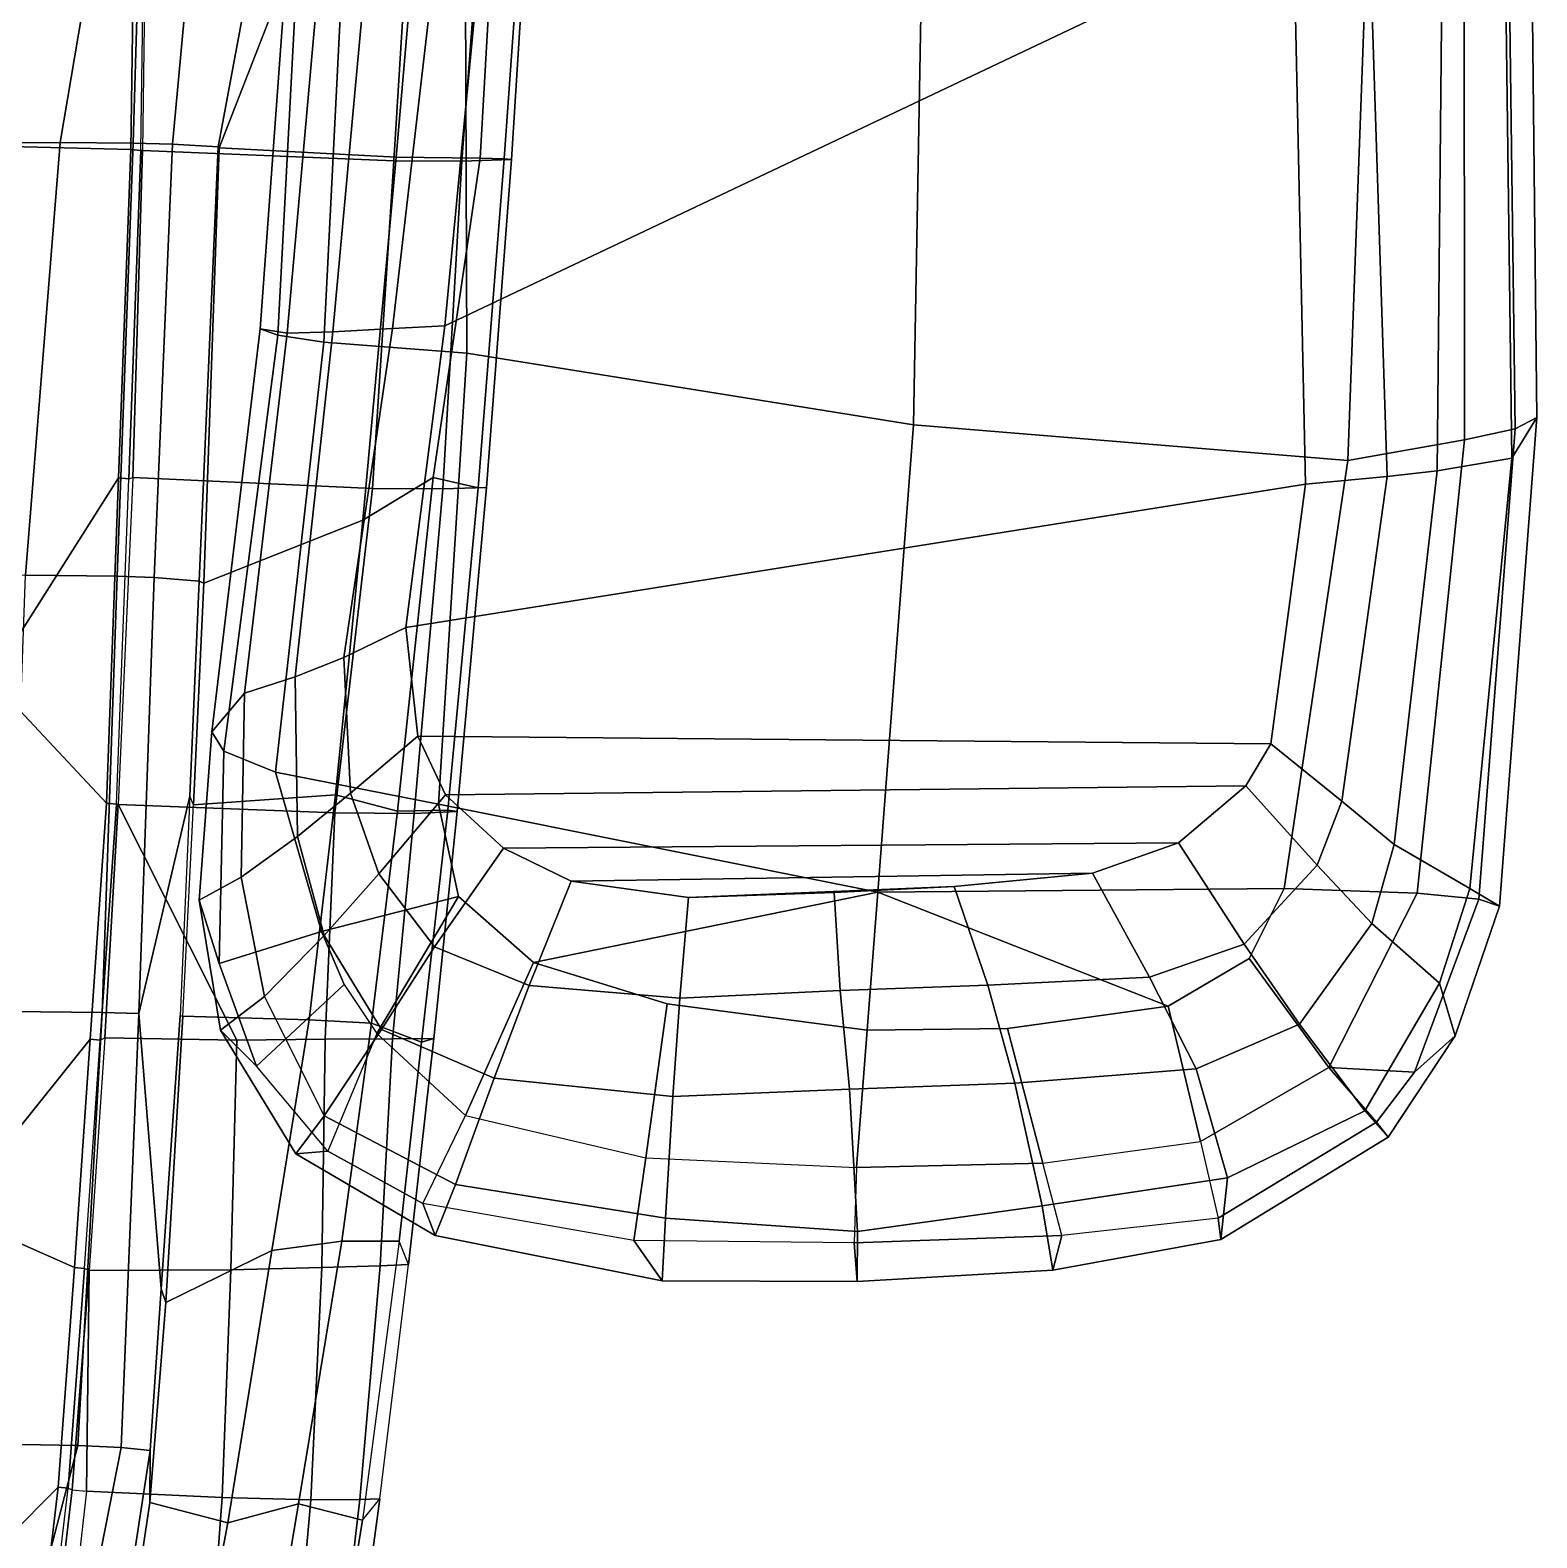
# Model space of a CAD drawing. Extents: x -14.5 to 14.5, y -12.2 to 16.5.
# Drawn here: x 9.254 to 14.125, y -5.776 to -0.899 of the extents above; entities that cross this region are included whole.
import ezdxf

# ---------------------------------------------------------------- set-up
doc = ezdxf.new("R2010")
doc.units = 0
doc.header["$MEASUREMENT"] = 0
doc.layers.add('ARMPAD', color=252, linetype='Continuous')
doc.layers.add('SEAT-FRAME', color=253, linetype='Continuous')

msp = doc.modelspace()

# ---------------------------------------------------------------- linework, layer by layer
at = {"layer": 'ARMPAD'}
for points in [[(13.3385, -0.5526, 26.1082), (10.5953, -1.8553, 26.1354), (10.7196, -0.5463, 26.0403), (13.1131, 1.9512, 25.4167)], [(10.0552, -1.8858, 27.256), (10.2038, -1.9085, 27.5287), (10.2738, -0.5131, 27.4597), (10.1257, -0.5381, 27.1123)], [(10.6665, -1.944, 27.8231), (10.661, -0.4952, 27.7092), (10.2738, -0.5131, 27.4597), (10.2038, -1.9085, 27.5287)], [(12.1106, -2.1762, 27.8704), (12.1408, -0.4895, 27.7888), (10.661, -0.4952, 27.7092), (10.6665, -1.944, 27.8231)], [(12.1106, -2.1762, 27.8704), (13.5147, -2.2908, 27.7263), (13.58, -0.5017, 27.6181), (12.1408, -0.4895, 27.7888)], [(13.89, -0.515, 27.4338), (13.58, -0.5017, 27.6181), (13.5147, -2.2908, 27.7263), (13.8919, -2.2248, 27.5118)], [(13.89, -0.515, 27.4338), (13.8919, -2.2248, 27.5118), (14.0556, -2.1882, 27.2538), (14.0338, -0.5325, 27.19)], [(14.1077, -0.5576, 26.8408), (14.0338, -0.5325, 27.19), (14.0556, -2.1882, 27.2538), (14.1254, -2.1518, 26.9807)], [(10.0552, -1.8858, 27.256), (10.1257, -0.5381, 27.1123), (10.0867, -0.6536, 26.743), (9.9981, -1.8652, 26.8293)], [(10.4252, -1.8644, 26.1178), (10.2332, -1.8745, 26.2075), (10.3499, -0.5967, 26.1286), (10.5762, -0.5653, 26.0266)], [(10.4252, -1.8644, 26.1178), (10.5762, -0.5653, 26.0266), (10.7196, -0.5463, 26.0403), (10.5953, -1.8553, 26.1354)], [(13.3385, -0.5526, 26.1082), (13.3774, -2.3674, 26.2056), (10.469, -2.8315, 26.0734), (10.5953, -1.8553, 26.1354)], [(13.3385, -0.5526, 26.1082), (13.5844, -0.5786, 26.0745), (13.6412, -2.3429, 26.2008), (13.3774, -2.3674, 26.2056)], [(13.8198, -0.6569, 26.1881), (13.8034, -2.3251, 26.2777), (13.6412, -2.3429, 26.2008), (13.5844, -0.5786, 26.0745)], [(14.1077, -0.5576, 26.8408), (14.1254, -2.1518, 26.9807), (14.0449, -2.2835, 26.603), (14.0229, -0.6205, 26.4566)], [(10.0856, -1.8797, 26.4294), (9.9981, -1.8652, 26.8293), (10.0867, -0.6536, 26.743), (10.1976, -0.6208, 26.347)], [(10.0856, -1.8797, 26.4294), (10.1976, -0.6208, 26.347), (10.3499, -0.5967, 26.1286), (10.2332, -1.8745, 26.2075)], [(13.8198, -0.6569, 26.1881), (14.0229, -0.6205, 26.4566), (14.0449, -2.2835, 26.603), (13.8034, -2.3251, 26.2777)], [(9.8415, -3.1689, 26.7923), (9.9981, -1.8652, 26.8293), (10.0856, -1.8797, 26.4294), (9.9472, -3.0437, 26.3594)], [(9.8804, -3.2317, 27.1766), (10.0552, -1.8858, 27.256), (9.9981, -1.8652, 26.8293), (9.8415, -3.1689, 26.7923)], [(9.8804, -3.2317, 27.1766), (10.0471, -3.2997, 27.4511), (10.2038, -1.9085, 27.5287), (10.0552, -1.8858, 27.256)], [(10.1113, -2.9904, 26.1122), (9.9472, -3.0437, 26.3594), (10.0856, -1.8797, 26.4294), (10.2332, -1.8745, 26.2075)], [(10.1113, -2.9904, 26.1122), (10.2332, -1.8745, 26.2075), (10.4252, -1.8644, 26.1178), (10.2683, -2.9287, 26.0465)], [(10.469, -2.8315, 26.0734), (10.2683, -2.9287, 26.0465), (10.4252, -1.8644, 26.1178), (10.5953, -1.8553, 26.1354)], [(10.5744, -3.4024, 27.7153), (10.6665, -1.944, 27.8231), (10.2038, -1.9085, 27.5287), (10.0471, -3.2997, 27.4511)], [(11.995, -3.6876, 27.6949), (12.1106, -2.1762, 27.8704), (10.6665, -1.944, 27.8231), (10.5744, -3.4024, 27.7153)], [(13.5147, -2.2908, 27.7263), (12.1106, -2.1762, 27.8704), (11.995, -3.6876, 27.6949), (13.3083, -3.6757, 27.6349)], [(13.8919, -2.2248, 27.5118), (13.7384, -3.6904, 27.3976), (13.9378, -3.7103, 27.1054), (14.0556, -2.1882, 27.2538)], [(14.1254, -2.1518, 26.9807), (14.0048, -3.7328, 26.7883), (13.9084, -3.6756, 26.4593), (14.0449, -2.2835, 26.603)], [(14.1254, -2.1518, 26.9807), (14.0556, -2.1882, 27.2538), (13.9378, -3.7103, 27.1054), (14.0048, -3.7328, 26.7883)], [(13.8919, -2.2248, 27.5118), (13.5147, -2.2908, 27.7263), (13.3083, -3.6757, 27.6349), (13.7384, -3.6904, 27.3976)], [(13.8034, -2.3251, 26.2777), (14.0449, -2.2835, 26.603), (13.9084, -3.6756, 26.4593), (13.664, -3.5334, 26.0864)], [(13.8034, -2.3251, 26.2777), (13.664, -3.5334, 26.0864), (13.4945, -3.3933, 26.0196), (13.6412, -2.3429, 26.2008)], [(13.2653, -3.208, 26.1115), (10.5073, -3.1832, 26.0132), (10.469, -2.8315, 26.0734), (13.3774, -2.3674, 26.2056)], [(13.3774, -2.3674, 26.2056), (13.6412, -2.3429, 26.2008), (13.4945, -3.3933, 26.0196), (13.2653, -3.208, 26.1115)], [(10.5073, -3.1832, 26.0132), (10.2903, -3.3675, 25.9257), (10.2683, -2.9287, 26.0465), (10.469, -2.8315, 26.0734)], [(10.1184, -3.5073, 25.9899), (10.1113, -2.9904, 26.1122), (10.2683, -2.9287, 26.0465), (10.2903, -3.3675, 25.9257)], [(10.1184, -3.5073, 25.9899), (9.9359, -3.6392, 26.261), (9.9472, -3.0437, 26.3594), (10.1113, -2.9904, 26.1122)], [(9.9472, -3.0437, 26.3594), (9.9359, -3.6392, 26.261), (9.8006, -3.7135, 26.7033), (9.8415, -3.1689, 26.7923)], [(9.8652, -3.9183, 27.0662), (9.8804, -3.2317, 27.1766), (9.8415, -3.1689, 26.7923), (9.8006, -3.7135, 26.7033)], [(10.5073, -3.1832, 26.0132), (10.5973, -3.3727, 25.9661), (10.3815, -3.6287, 25.8336), (10.2903, -3.3675, 25.9257)], [(10.5973, -3.3727, 25.9661), (10.5073, -3.1832, 26.0132), (13.2653, -3.208, 26.1115), (13.1846, -3.3436, 26.0742)], [(13.4945, -3.3933, 26.0196), (13.4154, -3.6002, 25.9483), (13.1846, -3.3436, 26.0742), (13.2653, -3.208, 26.1115)], [(9.8652, -3.9183, 27.0662), (10.1962, -3.8149, 27.4776), (10.0471, -3.2997, 27.4511), (9.8804, -3.2317, 27.1766)], [(10.1962, -3.8149, 27.4776), (10.6395, -3.7015, 27.6583), (10.5744, -3.4024, 27.7153), (10.0471, -3.2997, 27.4511)], [(10.5973, -3.3727, 25.9661), (13.1846, -3.3436, 26.0742), (12.9668, -3.5282, 25.9971), (10.785, -3.5452, 25.9028)], [(13.4154, -3.6002, 25.9483), (13.1789, -3.8554, 25.8364), (12.9668, -3.5282, 25.9971), (13.1846, -3.3436, 26.0742)], [(10.1184, -3.5073, 25.9899), (10.2903, -3.3675, 25.9257), (10.3815, -3.6287, 25.8336), (10.2051, -3.8277, 25.8868)], [(10.5613, -3.8639, 25.7595), (10.3815, -3.6287, 25.8336), (10.5973, -3.3727, 25.9661), (10.785, -3.5452, 25.9028)], [(10.6395, -3.7015, 27.6583), (10.8815, -3.9152, 27.6153), (11.995, -3.6876, 27.6949), (10.5744, -3.4024, 27.7153)], [(13.4945, -3.3933, 26.0196), (13.664, -3.5334, 26.0864), (13.5915, -3.7889, 26.0101), (13.4154, -3.6002, 25.9483)], [(10.1184, -3.5073, 25.9899), (10.2051, -3.8277, 25.8868), (10.0123, -4.0249, 26.1673), (9.9359, -3.6392, 26.261)], [(10.8671, -3.9896, 25.7011), (10.5613, -3.8639, 25.7595), (10.785, -3.5452, 25.9028), (11.0031, -3.6523, 25.8527)], [(11.0031, -3.6523, 25.8527), (10.785, -3.5452, 25.9028), (12.9668, -3.5282, 25.9971), (12.6891, -3.6259, 25.9251)], [(13.1789, -3.8554, 25.8364), (12.873, -3.9619, 25.7555), (12.6891, -3.6259, 25.9251), (12.9668, -3.5282, 25.9971)], [(13.9084, -3.6756, 26.4593), (13.8104, -3.9822, 26.3468), (13.5915, -3.7889, 26.0101), (13.664, -3.5334, 26.0864)], [(13.4154, -3.6002, 25.9483), (13.5915, -3.7889, 26.0101), (13.3576, -4.1147, 25.8845), (13.1789, -3.8554, 25.8364)], [(9.8006, -3.7135, 26.7033), (9.9359, -3.6392, 26.261), (10.0123, -4.0249, 26.1673), (9.8698, -4.134, 26.6077)], [(10.5613, -3.8639, 25.7595), (10.3898, -4.1322, 25.8181), (10.2051, -3.8277, 25.8868), (10.3815, -3.6287, 25.8336)], [(11.3551, -4.0307, 25.65), (10.8671, -3.9896, 25.7011), (11.0031, -3.6523, 25.8527), (11.3831, -3.7042, 25.809)], [(11.0031, -3.6523, 25.8527), (12.6891, -3.6259, 25.9251), (12.2412, -3.669, 25.8507), (11.3831, -3.7042, 25.809)], [(12.2412, -3.669, 25.8507), (12.6891, -3.6259, 25.9251), (12.873, -3.9619, 25.7555), (12.3503, -3.9888, 25.6792)], [(10.3747, -4.1442, 27.4136), (10.6395, -3.7015, 27.6583), (10.1962, -3.8149, 27.4776), (10.269, -3.9865, 27.4393)], [(10.3747, -4.1442, 27.4136), (10.6622, -4.4102, 27.3378), (10.8815, -3.9152, 27.6153), (10.6395, -3.7015, 27.6583)], [(11.3133, -4.0484, 27.5801), (11.9604, -4.1335, 27.5503), (11.995, -3.6876, 27.6949), (10.8815, -3.9152, 27.6153)], [(11.8734, -4.0052, 25.6503), (11.3551, -4.0307, 25.65), (11.3831, -3.7042, 25.809), (11.854, -3.6885, 25.8186)], [(11.854, -3.6885, 25.8186), (11.3831, -3.7042, 25.809), (12.2412, -3.669, 25.8507)], [(12.3503, -3.9888, 25.6792), (11.8734, -4.0052, 25.6503), (11.854, -3.6885, 25.8186), (12.2412, -3.669, 25.8507)], [(12.4142, -4.1285, 27.5559), (12.9335, -4.0566, 27.5595), (11.995, -3.6876, 27.6949), (11.9604, -4.1335, 27.5503)], [(13.3083, -3.6757, 27.6349), (11.995, -3.6876, 27.6949), (12.9335, -4.0566, 27.5595), (13.1949, -3.9022, 27.5912)], [(13.3083, -3.6757, 27.6349), (13.1949, -3.9022, 27.5912), (13.4527, -4.2544, 27.3285), (13.7384, -3.6904, 27.3976)], [(13.7302, -4.2702, 27.0439), (13.9378, -3.7103, 27.1054), (13.7384, -3.6904, 27.3976), (13.4527, -4.2544, 27.3285)], [(13.9084, -3.6756, 26.4593), (14.0048, -3.7328, 26.7883), (13.8617, -4.1521, 26.6192), (13.8104, -3.9822, 26.3468)], [(9.8652, -3.9183, 27.0662), (9.8006, -3.7135, 26.7033), (9.8698, -4.134, 26.6077), (9.9859, -4.2499, 27.0118)], [(13.9378, -3.7103, 27.1054), (13.7302, -4.2702, 27.0439), (13.8617, -4.1521, 26.6192), (14.0048, -3.7328, 26.7883)], [(13.8104, -3.9822, 26.3468), (13.5689, -4.3945, 26.2423), (13.3576, -4.1147, 25.8845), (13.5915, -3.7889, 26.0101)], [(9.8652, -3.9183, 27.0662), (9.9859, -4.2499, 27.0118), (10.269, -3.9865, 27.4393), (10.1962, -3.8149, 27.4776)], [(10.2048, -4.4115, 26.1467), (10.0123, -4.0249, 26.1673), (10.2051, -3.8277, 25.8868), (10.3898, -4.1322, 25.8181)], [(10.8671, -3.9896, 25.7011), (10.7539, -4.2896, 25.7285), (10.3898, -4.1322, 25.8181), (10.5613, -3.8639, 25.7595)], [(13.1789, -3.8554, 25.8364), (13.3576, -4.1147, 25.8845), (13.024, -4.2589, 25.7669), (12.873, -3.9619, 25.7555)], [(11.2443, -4.5463, 27.3144), (11.3133, -4.0484, 27.5801), (10.8815, -3.9152, 27.6153), (10.6622, -4.4102, 27.3378)], [(12.9335, -4.0566, 27.5595), (13.0383, -4.4936, 27.2908), (13.4527, -4.2544, 27.3285), (13.1949, -3.9022, 27.5912)], [(13.0383, -4.4936, 27.2908), (13.4527, -4.2544, 27.3285), (13.1949, -3.9022, 27.5912), (12.9335, -4.0566, 27.5595)], [(10.269, -3.9865, 27.4393), (10.3747, -4.1442, 27.4136), (10.2166, -4.5255, 27.0148), (9.9859, -4.2499, 27.0118)], [(11.3551, -4.0307, 25.65), (11.3324, -4.3483, 25.6427), (10.7539, -4.2896, 25.7285), (10.8671, -3.9896, 25.7011)], [(12.3503, -3.9888, 25.6792), (12.4377, -4.3051, 25.6546), (11.9034, -4.3244, 25.6233), (11.8734, -4.0052, 25.6503)], [(12.4377, -4.3051, 25.6546), (12.3503, -3.9888, 25.6792), (12.873, -3.9619, 25.7555), (13.024, -4.2589, 25.7669)], [(13.8104, -3.9822, 26.3468), (13.8617, -4.1521, 26.6192), (13.6446, -4.4802, 26.5339), (13.5689, -4.3945, 26.2423)], [(10.2048, -4.4115, 26.1467), (10.1127, -4.5335, 26.5636), (9.8698, -4.134, 26.6077), (10.0123, -4.0249, 26.1673)], [(11.8734, -4.0052, 25.6503), (11.9034, -4.3244, 25.6233), (11.3324, -4.3483, 25.6427), (11.3551, -4.0307, 25.65)], [(11.2443, -4.5463, 27.3144), (11.9262, -4.5778, 27.3014), (11.9604, -4.1335, 27.5503), (11.3133, -4.0484, 27.5801)], [(12.5286, -4.5642, 27.3002), (13.0383, -4.4936, 27.2908), (12.9335, -4.0566, 27.5595), (12.4142, -4.1285, 27.5559)], [(10.2166, -4.5255, 27.0148), (9.9859, -4.2499, 27.0118), (9.8698, -4.134, 26.6077), (10.1127, -4.5335, 26.5636)], [(10.6295, -4.633, 26.0245), (10.2048, -4.4115, 26.1467), (10.3898, -4.1322, 25.8181), (10.7539, -4.2896, 25.7285)], [(10.2166, -4.5255, 27.0148), (10.5235, -4.6942, 27.0095), (10.6622, -4.4102, 27.3378), (10.3747, -4.1442, 27.4136)], [(12.5286, -4.5642, 27.3002), (12.4142, -4.1285, 27.5559), (11.9604, -4.1335, 27.5503), (11.9262, -4.5778, 27.3014)], [(13.5689, -4.3945, 26.2423), (13.1256, -4.6119, 26.025), (13.024, -4.2589, 25.7669), (13.3576, -4.1147, 25.8845)], [(13.6075, -4.4315, 27.036), (13.6446, -4.4802, 26.5339), (13.8617, -4.1521, 26.6192), (13.7302, -4.2702, 27.0439)], [(11.3084, -4.7419, 25.9013), (10.6295, -4.633, 26.0245), (10.7539, -4.2896, 25.7285), (11.3324, -4.3483, 25.6427)], [(12.4377, -4.3051, 25.6546), (13.024, -4.2589, 25.7669), (13.1256, -4.6119, 26.025), (12.5266, -4.7022, 25.8909)], [(13.0951, -4.7417, 26.9915), (13.6075, -4.4315, 27.036), (13.4527, -4.2544, 27.3285), (13.0383, -4.4936, 27.2908)], [(13.7302, -4.2702, 27.0439), (13.4527, -4.2544, 27.3285), (13.4527, -4.2544, 27.3285), (13.6075, -4.4315, 27.036)], [(11.9294, -4.7847, 25.941), (11.3084, -4.7419, 25.9013), (11.3324, -4.3483, 25.6427), (11.9034, -4.3244, 25.6233)], [(12.5266, -4.7022, 25.8909), (11.9294, -4.7847, 25.941), (11.9034, -4.3244, 25.6233), (12.4377, -4.3051, 25.6546)], [(10.6295, -4.633, 26.0245), (10.5636, -4.798, 26.5162), (10.1127, -4.5335, 26.5636), (10.2048, -4.4115, 26.1467)], [(10.6622, -4.4102, 27.3378), (11.2443, -4.5463, 27.3144), (11.2057, -4.814, 27.0412), (10.5235, -4.6942, 27.0095)], [(13.6075, -4.4315, 27.036), (13.0951, -4.7417, 26.9915), (13.104, -4.8108, 26.4992), (13.6446, -4.4802, 26.5339)], [(13.5689, -4.3945, 26.2423), (13.6446, -4.4802, 26.5339), (13.104, -4.8108, 26.4992), (13.1256, -4.6119, 26.025)], [(10.2166, -4.5255, 27.0148), (10.1127, -4.5335, 26.5636), (10.5636, -4.798, 26.5162), (10.5235, -4.6942, 27.0095)], [(12.5286, -4.5642, 27.3002), (13.0383, -4.4936, 27.2908), (13.0951, -4.7417, 26.9915), (12.5895, -4.7983, 27.0238)], [(11.2443, -4.5463, 27.3144), (11.9262, -4.5778, 27.3014), (11.9188, -4.8216, 27.0282), (11.2057, -4.814, 27.0412)], [(11.9188, -4.8216, 27.0282), (12.5895, -4.7983, 27.0238), (12.5286, -4.5642, 27.3002), (11.9262, -4.5778, 27.3014)], [(11.3084, -4.7419, 25.9013), (11.2973, -4.9448, 26.4639), (10.5636, -4.798, 26.5162), (10.6295, -4.633, 26.0245)], [(12.5607, -4.9099, 26.4519), (12.5266, -4.7022, 25.8909), (13.1256, -4.6119, 26.025), (13.104, -4.8108, 26.4992)], [(11.2973, -4.9448, 26.4639), (11.2057, -4.814, 27.0412), (10.5235, -4.6942, 27.0095), (10.5636, -4.798, 26.5162)], [(12.5266, -4.7022, 25.8909), (12.5607, -4.9099, 26.4519), (11.9282, -4.9464, 26.4396), (11.9294, -4.7847, 25.941)], [(11.9294, -4.7847, 25.941), (11.9282, -4.9464, 26.4396), (11.2973, -4.9448, 26.4639), (11.3084, -4.7419, 25.9013)], [(12.5607, -4.9099, 26.4519), (13.104, -4.8108, 26.4992), (13.0951, -4.7417, 26.9915), (12.5895, -4.7983, 27.0238)], [(11.2973, -4.9448, 26.4639), (11.9282, -4.9464, 26.4396), (11.9188, -4.8216, 27.0282), (11.2057, -4.814, 27.0412)], [(12.5607, -4.9099, 26.4519), (12.5895, -4.7983, 27.0238), (11.9188, -4.8216, 27.0282), (11.9282, -4.9464, 26.4396)]]:
    msp.add_3dface(points, dxfattribs=at)
at = {"layer": 'SEAT-FRAME'}
for points in [[(9.3514, -1.2626, 19.4489), (8.9726, -1.2637, 19.491), (8.9706, 0.1444, 19.3998), (9.6363, 0.4275, 19.2714)], [(9.5873, -1.265, 19.5468), (9.3514, -1.2626, 19.4489), (9.6363, 0.4275, 19.2714)], [(9.7139, -1.2677, 19.6604), (9.5873, -1.265, 19.5468), (9.6363, 0.4275, 19.2714), (9.8293, -0.0217, 19.5355)], [(9.7139, -1.2677, 19.6604), (9.8293, -0.0217, 19.5355), (10.0436, -0.3038, 19.8918), (9.8624, -1.2761, 20.0076)], [(9.5799, -1.2852, 20.5282), (9.5945, -0.2263, 20.4574), (9.1905, -0.217, 20.0074), (9.1917, -1.2753, 20.0757)], [(9.5799, -1.2852, 20.5282), (9.6125, -1.2881, 20.5081), (9.6272, -0.2286, 20.4373), (9.5945, -0.2263, 20.4574)], [(9.6311, -0.2289, 20.4529), (9.617, -1.2885, 20.5246), (9.6125, -1.2881, 20.5081), (9.6272, -0.2286, 20.4373)], [(10.4296, -1.3216, 21.8983), (10.4959, -0.2608, 22.0449), (9.6311, -0.2289, 20.4529), (9.617, -1.2885, 20.5246)], [(10.5296, -0.251, 21.5568), (10.4376, -1.3098, 21.4102), (9.8654, -1.2793, 20.1406), (10.1968, -0.4267, 20.2003)], [(10.7295, -0.2615, 22.0798), (10.4959, -0.2608, 22.0449), (10.4296, -1.3216, 21.8983), (10.65, -1.3225, 21.9365)], [(10.7089, -1.3133, 21.5532), (10.4376, -1.3098, 21.4102), (10.5296, -0.251, 21.5568), (10.7696, -0.2538, 21.696)], [(10.8105, -1.3179, 21.7477), (10.8773, -0.2577, 21.8907), (10.7295, -0.2615, 22.0798), (10.65, -1.3225, 21.9365)], [(10.7089, -1.3133, 21.5532), (10.7696, -0.2538, 21.696), (10.862, -0.2557, 21.7906), (10.7863, -1.3149, 21.6195)], [(10.8773, -0.2577, 21.8907), (10.8105, -1.3179, 21.7477), (10.7863, -1.3149, 21.6195), (10.862, -0.2557, 21.7906)], [(9.8624, -1.2761, 20.0076), (10.0436, -0.3038, 19.8918), (10.1968, -0.4267, 20.2003), (9.8654, -1.2793, 20.1406)], [(8.9726, -1.2637, 19.491), (9.3514, -1.2626, 19.4489), (9.2388, -2.6618, 19.4575), (8.9288, -2.6648, 19.5085)], [(9.5873, -1.265, 19.5468), (9.5351, -2.6653, 19.558), (9.2388, -2.6618, 19.4575), (9.3514, -1.2626, 19.4489)], [(9.5873, -1.265, 19.5468), (9.7139, -1.2677, 19.6604), (9.6552, -2.6695, 19.6608), (9.5351, -2.6653, 19.558)], [(9.8624, -1.2761, 20.0076), (9.8007, -2.6815, 19.9396), (9.6552, -2.6695, 19.6608), (9.7139, -1.2677, 19.6604)], [(9.5402, -2.3474, 20.5364), (9.5799, -1.2852, 20.5282), (9.1917, -1.2753, 20.0757), (9.1255, -2.9997, 20.1072)], [(9.5799, -1.2852, 20.5282), (9.5402, -2.3474, 20.5364), (9.5728, -2.3503, 20.5163), (9.6125, -1.2881, 20.5081)], [(9.6125, -1.2881, 20.5081), (9.5728, -2.3503, 20.5163), (9.5865, -2.3456, 20.5521), (9.617, -1.2885, 20.5246)], [(10.4296, -1.3216, 21.8983), (9.617, -1.2885, 20.5246), (9.5865, -2.3456, 20.5521), (10.3608, -2.3817, 21.6894)], [(9.8624, -1.2761, 20.0076), (9.8654, -1.2793, 20.1406), (9.8154, -2.6884, 20.0979), (9.8007, -2.6815, 19.9396)], [(10.3302, -2.484, 21.1876), (9.8154, -2.6884, 20.0979), (9.8654, -1.2793, 20.1406), (10.4376, -1.3098, 21.4102)], [(10.7089, -1.3133, 21.5532), (10.5572, -2.3457, 21.3209), (10.3302, -2.484, 21.1876), (10.4376, -1.3098, 21.4102)], [(10.7089, -1.3133, 21.5532), (10.7863, -1.3149, 21.6195), (10.7025, -2.3799, 21.3967), (10.5572, -2.3457, 21.3209)], [(10.7292, -2.3787, 21.5414), (10.7025, -2.3799, 21.3967), (10.7863, -1.3149, 21.6195), (10.8105, -1.3179, 21.7477)], [(10.5881, -2.3832, 21.7207), (10.65, -1.3225, 21.9365), (10.4296, -1.3216, 21.8983), (10.3608, -2.3817, 21.6894)], [(10.8105, -1.3179, 21.7477), (10.65, -1.3225, 21.9365), (10.5881, -2.3832, 21.7207), (10.7292, -2.3787, 21.5414)], [(9.5009, -3.3998, 20.5427), (9.5402, -2.3474, 20.5364), (9.1255, -2.9997, 20.1072), (9.5009, -3.3998, 20.5427)], [(9.5009, -3.3998, 20.5427), (9.5334, -3.4026, 20.5226), (9.5728, -2.3503, 20.5163), (9.5402, -2.3474, 20.5364)], [(9.5865, -2.3456, 20.5521), (9.5391, -3.4035, 20.5408), (9.5334, -3.4026, 20.5226), (9.5728, -2.3503, 20.5163)], [(10.2396, -3.4311, 21.4163), (10.3608, -2.3817, 21.6894), (9.5865, -2.3456, 20.5521), (9.5391, -3.4035, 20.5408)], [(10.5881, -2.3832, 21.7207), (10.3608, -2.3817, 21.6894), (10.2396, -3.4311, 21.4163), (10.496, -3.4326, 21.4631)], [(10.4418, -3.4254, 21.0831), (10.2418, -3.3728, 21.0055), (10.3302, -2.484, 21.1876), (10.5572, -2.3457, 21.3209)], [(10.4418, -3.4254, 21.0831), (10.5572, -2.3457, 21.3209), (10.7025, -2.3799, 21.3967), (10.6045, -3.4226, 21.153)], [(10.6347, -3.4269, 21.2853), (10.7292, -2.3787, 21.5414), (10.5881, -2.3832, 21.7207), (10.496, -3.4326, 21.4631)], [(10.7292, -2.3787, 21.5414), (10.6347, -3.4269, 21.2853), (10.6045, -3.4226, 21.153), (10.7025, -2.3799, 21.3967)], [(10.3302, -2.484, 21.1876), (10.2418, -3.3728, 21.0055), (9.7826, -3.4054, 20.1143), (9.8154, -2.6884, 20.0979)], [(9.4874, -4.077, 19.5666), (9.1884, -4.0739, 19.4546), (9.2388, -2.6618, 19.4575), (9.5351, -2.6653, 19.558)], [(9.4874, -4.077, 19.5666), (9.5351, -2.6653, 19.558), (9.6552, -2.6695, 19.6608), (9.6055, -4.0797, 19.6767)], [(9.7701, -3.3766, 19.9539), (9.6055, -4.0797, 19.6767), (9.6552, -2.6695, 19.6608), (9.8007, -2.6815, 19.9396)], [(9.7701, -3.3766, 19.9539), (9.8007, -2.6815, 19.9396), (9.8154, -2.6884, 20.0979), (9.7826, -3.4054, 20.1143)], [(9.4483, -4.1628, 20.4909), (9.5009, -3.3998, 20.5427), (9.1255, -2.9997, 20.1072), (8.9982, -4.7246, 20.0389)], [(9.5009, -3.3998, 20.5427), (9.4483, -4.1628, 20.4909), (9.4808, -4.1657, 20.4709), (9.5334, -3.4026, 20.5226)], [(9.5334, -3.4026, 20.5226), (9.4808, -4.1657, 20.4709), (9.4957, -4.1589, 20.5096), (9.5391, -3.4035, 20.5408)], [(9.9228, -4.1665, 21.0315), (9.5391, -3.4035, 20.5408), (9.4957, -4.1589, 20.5096), (9.9228, -4.1665, 21.0315)], [(9.9228, -4.1665, 21.0315), (10.2082, -4.1633, 21.2408), (10.2396, -3.4311, 21.4163), (9.5391, -3.4035, 20.5408)], [(9.6778, -4.9705, 19.9403), (9.6055, -4.0797, 19.6767), (9.7701, -3.3766, 19.9539), (9.7388, -4.0862, 19.9684)], [(9.7481, -4.0888, 20.1307), (9.7826, -3.4054, 20.1143), (9.7701, -3.3766, 19.9539), (9.7388, -4.0862, 19.9684)], [(10.1563, -4.1004, 20.8318), (9.7481, -4.0888, 20.1307), (9.7826, -3.4054, 20.1143), (10.2418, -3.3728, 21.0055)], [(10.3576, -4.1115, 20.8889), (10.1563, -4.1004, 20.8318), (10.2418, -3.3728, 21.0055), (10.4418, -3.4254, 21.0831)], [(10.4259, -4.162, 21.2565), (10.496, -3.4326, 21.4631), (10.2396, -3.4311, 21.4163), (10.2082, -4.1633, 21.2408)], [(10.5191, -4.1732, 20.9246), (10.3576, -4.1115, 20.8889), (10.4418, -3.4254, 21.0831), (10.6045, -3.4226, 21.153)], [(10.6347, -3.4269, 21.2853), (10.496, -3.4326, 21.4631), (10.4259, -4.162, 21.2565), (10.5596, -4.1611, 21.0732)], [(10.5596, -4.1611, 21.0732), (10.5191, -4.1732, 20.9246), (10.6045, -3.4226, 21.153), (10.6347, -3.4269, 21.2853)], [(9.1884, -4.0739, 19.4546), (9.4874, -4.077, 19.5666), (9.4085, -5.4771, 19.5159), (9.104, -5.4719, 19.3853)], [(9.6055, -4.0797, 19.6767), (9.5487, -5.4833, 19.671), (9.4085, -5.4771, 19.5159), (9.4874, -4.077, 19.5666)], [(9.6055, -4.0797, 19.6767), (9.6778, -4.9705, 19.9403), (9.6417, -5.4935, 19.9236), (9.5487, -5.4833, 19.671)], [(9.6778, -4.9705, 19.9403), (9.7388, -4.0862, 19.9684), (9.7481, -4.0888, 20.1307), (9.6929, -5.0143, 20.1137)], [(10.1563, -4.1004, 20.8318), (10.0356, -4.8463, 20.6128), (9.6929, -5.0143, 20.1137), (9.7481, -4.0888, 20.1307)], [(10.3576, -4.1115, 20.8889), (10.2622, -4.816, 20.66), (10.0356, -4.8463, 20.6128), (10.1563, -4.1004, 20.8318)], [(10.2622, -4.816, 20.66), (10.3576, -4.1115, 20.8889), (10.5191, -4.1732, 20.9246), (10.4469, -4.8164, 20.7063)], [(9.3972, -4.902, 20.4388), (9.4483, -4.1628, 20.4909), (8.9982, -4.7246, 20.0389), (9.3972, -4.902, 20.4388)], [(9.3972, -4.902, 20.4388), (9.4298, -4.9049, 20.4187), (9.4808, -4.1657, 20.4709), (9.4483, -4.1628, 20.4909)], [(9.4957, -4.1589, 20.5096), (9.4453, -4.9114, 20.4594), (9.4298, -4.9049, 20.4187), (9.4808, -4.1657, 20.4709)], [(9.4453, -4.9114, 20.4594), (9.9035, -4.9093, 20.904), (9.9228, -4.1665, 21.0315), (9.4957, -4.1589, 20.5096)], [(10.1972, -4.9013, 21.043), (10.2082, -4.1633, 21.2408), (9.9228, -4.1665, 21.0315), (9.9035, -4.9093, 20.904)], [(10.4259, -4.162, 21.2565), (10.2082, -4.1633, 21.2408), (10.1972, -4.9013, 21.043), (10.3853, -4.8957, 21.0076)], [(10.4776, -4.8921, 20.8345), (10.5596, -4.1611, 21.0732), (10.4259, -4.162, 21.2565), (10.3853, -4.8957, 21.0076)], [(10.5596, -4.1611, 21.0732), (10.4776, -4.8921, 20.8345), (10.4469, -4.8164, 20.7063), (10.5191, -4.1732, 20.9246)], [(9.3444, -5.6126, 20.3814), (9.3972, -4.902, 20.4388), (8.9982, -4.7246, 20.0389), (8.8584, -6.1008, 19.884)], [(10.2622, -4.816, 20.66), (10.1222, -5.6663, 20.3634), (9.8928, -5.7274, 20.3761), (10.0356, -4.8463, 20.6128)], [(10.2622, -4.816, 20.66), (10.4469, -4.8164, 20.7063), (10.3284, -5.7186, 20.3612), (10.1222, -5.6663, 20.3634)], [(10.4469, -4.8164, 20.7063), (10.3284, -5.7186, 20.3612), (10.3849, -5.6494, 20.5571), (10.4776, -4.8921, 20.8345)], [(9.8928, -5.7274, 20.3761), (9.6409, -5.6619, 20.0636), (9.6929, -5.0143, 20.1137), (10.0356, -4.8463, 20.6128)], [(9.3972, -4.902, 20.4388), (9.3444, -5.6126, 20.3814), (9.3769, -5.6155, 20.3613), (9.4298, -4.9049, 20.4187)], [(9.4298, -4.9049, 20.4187), (9.3769, -5.6155, 20.3613), (9.3899, -5.6204, 20.3866), (9.4453, -4.9114, 20.4594)], [(9.4453, -4.9114, 20.4594), (9.3899, -5.6204, 20.3866), (9.436, -5.6251, 20.4248)], [(9.436, -5.6251, 20.4248), (9.8753, -5.6456, 20.7299), (9.9035, -4.9093, 20.904), (9.4453, -4.9114, 20.4594)], [(10.162, -5.6532, 20.7927), (10.1972, -4.9013, 21.043), (9.9035, -4.9093, 20.904), (9.8753, -5.6456, 20.7299)], [(10.3199, -5.6524, 20.7204), (10.3853, -4.8957, 21.0076), (10.1972, -4.9013, 21.043), (10.162, -5.6532, 20.7927)], [(10.4776, -4.8921, 20.8345), (10.3853, -4.8957, 21.0076), (10.3199, -5.6524, 20.7204), (10.3849, -5.6494, 20.5571)], [(9.6778, -4.9705, 19.9403), (9.6929, -5.0143, 20.1137), (9.6409, -5.6619, 20.0636), (9.6417, -5.4935, 19.9236)], [(9.4085, -5.4771, 19.5159), (9.1289, -6.542, 19.2955), (8.8906, -6.4688, 19.2452), (9.104, -5.4719, 19.3853)], [(9.4085, -5.4771, 19.5159), (9.5487, -5.4833, 19.671), (9.3271, -6.6078, 19.4423), (9.1289, -6.542, 19.2955)], [(9.6417, -5.4935, 19.9236), (9.4952, -6.4502, 19.7253), (9.3271, -6.6078, 19.4423), (9.5487, -5.4833, 19.671)], [(9.4952, -6.4502, 19.7253), (9.6417, -5.4935, 19.9236), (9.6409, -5.6619, 20.0636), (9.5125, -6.5185, 19.8354)], [(9.1529, -6.9074, 20.1034), (9.2697, -6.2526, 20.2707), (9.3444, -5.6126, 20.3814), (8.8584, -6.1008, 19.884)], [(9.2697, -6.2526, 20.2707), (9.301, -6.2624, 20.2508), (9.3769, -5.6155, 20.3613), (9.3444, -5.6126, 20.3814)], [(9.3899, -5.6204, 20.3866), (9.314, -6.2734, 20.276), (9.301, -6.2624, 20.2508), (9.3769, -5.6155, 20.3613)], [(9.436, -5.6251, 20.4248), (9.3616, -6.2828, 20.3077), (9.314, -6.2734, 20.276), (9.3899, -5.6204, 20.3866)], [(9.3616, -6.2828, 20.3077), (9.8199, -6.3804, 20.5005), (9.8753, -5.6456, 20.7299), (9.436, -5.6251, 20.4248)], [(10.0926, -6.4316, 20.4861), (10.162, -5.6532, 20.7927), (9.8753, -5.6456, 20.7299), (9.8199, -6.3804, 20.5005)], [(10.3199, -5.6524, 20.7204), (10.162, -5.6532, 20.7927), (10.0926, -6.4316, 20.4861), (10.2258, -6.4508, 20.3879)], [(10.3849, -5.6494, 20.5571), (10.2759, -6.4539, 20.2275), (10.1865, -6.5955, 19.9908), (10.3284, -5.7186, 20.3612)], [(10.2759, -6.4539, 20.2275), (10.3849, -5.6494, 20.5571), (10.3199, -5.6524, 20.7204), (10.2258, -6.4508, 20.3879)], [(9.8928, -5.7274, 20.3761), (9.7246, -6.6191, 20.0661), (9.5125, -6.5185, 19.8354), (9.6409, -5.6619, 20.0636)], [(9.9705, -6.5598, 20.0215), (9.7246, -6.6191, 20.0661), (9.8928, -5.7274, 20.3761), (10.1222, -5.6663, 20.3634)], [(9.9705, -6.5598, 20.0215), (10.1222, -5.6663, 20.3634), (10.3284, -5.7186, 20.3612), (10.1865, -6.5955, 19.9908)]]:
    msp.add_3dface(points, dxfattribs=at)

doc.saveas('drawing.dxf')
